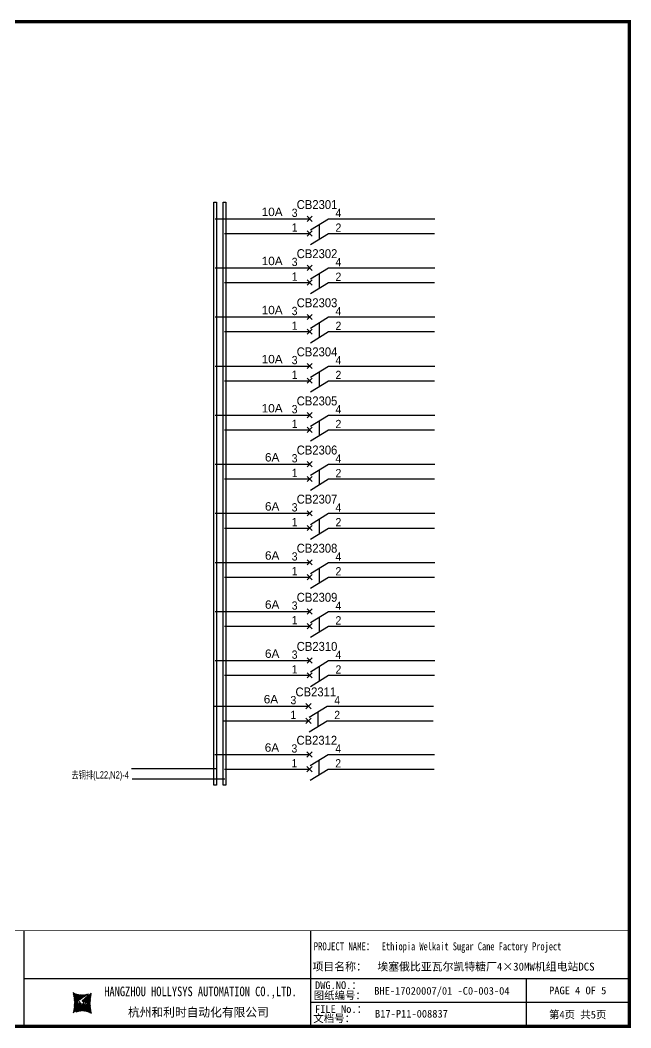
# Model space of a CAD drawing. Extents: x 81444 to 119867, y -54538 to -28747.
# Drawn here: x 108691 to 110607, y -45774 to -42613 of the extents above; entities that cross this region are included whole.
import ezdxf
from ezdxf.enums import TextEntityAlignment as Align
from ezdxf.lldxf.tags import DXFTag

# ---------------------------------------------------------------- set-up
doc = ezdxf.new("R2010")
doc.units = 0
doc.header["$LTSCALE"] = 100
doc.header["$MEASUREMENT"] = 0
for name, color, linetype in [('t', 1, 'Continuous'), ('标准图框及表格', 7, 'Continuous'), ('空气开关', 7, 'Continuous')]:
    doc.layers.add(name, color=color, linetype=linetype)
doc.styles.add('HZ', font='arial.ttf', dxfattribs={"width": 0.7})
doc.styles.get("Standard").update_dxf_attribs({"font": ''})
doc.styles.get('Standard').set_extended_font_data('SimSun')
tags = doc.linetypes.add('CENTER', pattern=[2, 1.25, -0.25, 0.25, -0.25]).pattern_tags.tags
tags[10:11] = [DXFTag(74, 4), DXFTag(75, 0), DXFTag(340, '0'), DXFTag(46, 1.0), DXFTag(50, 0.0), DXFTag(44, 0.0), DXFTag(45, 0.0)]
tags[8:9] = [DXFTag(74, 4), DXFTag(75, 0), DXFTag(340, '0'), DXFTag(46, 1.0), DXFTag(50, 0.0), DXFTag(44, 0.0), DXFTag(45, 0.0)]
tags[6:7] = [DXFTag(74, 4), DXFTag(75, 0), DXFTag(340, '0'), DXFTag(46, 1.0), DXFTag(50, 0.0), DXFTag(44, 0.0), DXFTag(45, 0.0)]
tags[4:5] = [DXFTag(74, 4), DXFTag(75, 0), DXFTag(340, '0'), DXFTag(46, 1.0), DXFTag(50, 0.0), DXFTag(44, 0.0), DXFTag(45, 0.0)]
pattern_1 = [(45, (0, 0), (-0.736262898216564, 0.7362628982165641), [])]

# ---------------------------------------------------------------- blocks, each defined once
blk = doc.blocks.new('供电端子')
at = {"style": 'HZ', "width": 0.7}
blk.add_attdef('供电端子', (0, 0), '', height=17, dxfattribs=at)
blk = doc.blocks.new('图框')
at = {"layer": '标准图框及表格'}
h = blk.add_hatch(dxfattribs=at)
h.set_pattern_fill('ANSI31', color=5, scale=8.329863809039892, style=0)
h.set_pattern_definition(pattern_1)
edge = h.paths.add_edge_path()
edge.add_arc((2399.257256036391, -2998.153851416566), 55.18534773488954, 238.1092081981581, 291.6531626184834)
edge.add_line((2419.619937407027, -3049.445018414634), (2388.525499730735, -3070.242821799802))
edge.add_arc((2238.907377712399, -3078.328790578547), 135.3602868968974, 346.3915348661821, 374.2500326978034)
edge.add_line((2370.467593623529, -3110.177132109857), (2397.50623789792, -3087.85242802291))
edge.add_line((2391.339199201146, -3080.281448750429), (2396.143986595598, -3080.898839897796))
edge.add_spline(control_points=[(2397.470018868538, -3087.887634953957), (2398.35948137939, -3087.023080631327), (2399.970992452319, -3085.456697735681), (2399.869182150054, -3081.252294174519), (2397.426500162081, -3081.012803431273), (2396.121921064187, -3080.884897048199)], knot_values=[0, 0, 0, 0, 6.844331067525468, 12.40042740766005, 18.76924275352248, 18.76924275352248, 18.76924275352248, 18.76924275352248], weights=[1, 1, 1, 1, 1, 1], degree=3, periodic=0)
edge.add_spline(control_points=[(2388.515363058686, -3070.265433304907), (2387.789374929038, -3070.86905758363), (2386.478198365832, -3071.959237952229), (2385.544096281083, -3073.38263759949), (2385.127199159644, -3074.017912079413)], knot_values=[0, 0, 0, 0, 5.253673658024614, 9.488438564008057, 9.488438564008057, 9.488438564008057, 9.488438564008057], weights=[1, 1, 1, 1, 1], degree=3, periodic=0)
edge.add_spline(control_points=[(2386.272665588534, -3072.281716856574), (2385.721471206634, -3072.905523096015), (2384.632427465753, -3074.386714445929), (2384.912828655535, -3077.72895088909), (2387.858851342782, -3079.895552619193), (2390.185443934519, -3080.145534927004), (2391.314573401905, -3080.266855002868)], knot_values=[10.66597461496156, 10.66597461496156, 10.66597461496156, 10.66597461496156, 18.97770399508879, 28.89455822145742, 41.119553648298, 52.64692538081317, 52.64692538081317, 52.64692538081317, 52.64692538081317], weights=[1, 1, 1, 1, 1, 1, 1], degree=3, periodic=0)
h = blk.add_hatch(dxfattribs=at)
h.set_pattern_fill('ANSI31', color=3, scale=8.329863809039892, style=0)
h.set_pattern_definition(pattern_1)
edge = h.paths.add_edge_path()
edge.add_line((2402.469732125144, -3075.776359090531), (2407.706041465404, -3076.440586092609))
edge.add_spline(control_points=[(2401.044493204623, -3068.769946203269), (2400.155030693568, -3069.634500525768), (2398.543519620813, -3071.200883421574), (2398.645329922932, -3075.40528698259), (2401.088011911052, -3075.644777725895), (2402.392591008975, -3075.772684108895)], knot_values=[0, 0, 0, 0, 6.844331067526932, 12.40042740766158, 18.76924275352342, 18.76924275352342, 18.76924275352342, 18.76924275352342], weights=[1, 1, 1, 1, 1, 1], degree=3, periodic=0)
edge.add_line((2428.046918449632, -3046.480449047325), (2401.008274175249, -3068.805153134272))
edge.add_spline(control_points=[(2412.625169549749, -3083.918607966574), (2413.015644598316, -3083.422785431954), (2413.86377905187, -3082.052674005965), (2413.601683417044, -3078.928630268005), (2410.655660730175, -3076.762028538062), (2408.329068138031, -3076.512046230251), (2407.199938671052, -3076.390726154226)], knot_values=[12.65408913243743, 12.65408913243743, 12.65408913243743, 12.65408913243743, 18.97770399508879, 28.89455822145742, 41.119553648298, 52.64692538081317, 52.64692538081317, 52.64692538081317, 52.64692538081317], weights=[1, 1, 1, 1, 1, 1, 1], degree=3, periodic=0)
edge.add_line((2411.626283690712, -3084.975693399283), (2412.781242849298, -3083.732051979769))
edge.add_line((2410.021343801694, -3086.399138189481), (2411.626283690712, -3084.975693399414))
edge.add_line((2378.894574665755, -3107.212562742519), (2409.989012342048, -3086.414759357351))
edge.add_arc((2399.257256036391, -3158.503729740543), 55.18534773488965, 58.10920819815809, 111.6531626184834)
edge.add_arc((2559.607134360383, -3078.328790578547), 135.360286896897, 166.3915348661823, 194.2500326978024)
at = {"color": 7}
for p, q in [((2215.642035047145, -2851.581424744189), (2215.642035047145, -3151.581424744189)), ((3115.642035047145, -2851.581424744189), (3115.642035047145, -3151.581424744189)), ((2215.642035047145, -3001.581424744189), (3115.642035047145, -3001.581424744189)), ((3115.642035047145, -3001.581424744189), (4115.642035047145, -3001.581424744189)), ((3791.785572043125, -3001.581424744189), (3791.785572043125, -3151.581424744189)), ((4115.642035047145, -3076.581424744189), (3115.642035047145, -3076.581424744189))]:
    blk.add_line(p, q, dxfattribs=at)
at = {"color": 7, "const_width": 3}
blk.add_lwpolyline([(4115.642035047145, -2851.581424744189), (0, -2851.581424744189)], dxfattribs=at)
at = {"layer": 't', "color": 7, "const_width": 9.61519705431492}
blk.add_lwpolyline([(4115.642035047145, -3151.581424744189), (4115.642035047145, 0), (0, 0), (0, -3151.581424744189)], close=True, dxfattribs=at)
at = {"color": 7, "linetype": 'CENTER'}
for s, height, p in [('图纸编号：', 24, (3125.2212882557, -3066.664538382978)), ('杭州和利时自动化有限公司', 27, (2542.549152440595, -3121.114498389041)), ('文档号：', 24, (3124.032392707933, -3138.728717091954))]:
    blk.add_text(s, height=height, dxfattribs=at).set_placement(p)
at = {"color": 7, "flags": 8}
for tag, p, height in [('DWG.NAME:', (1381.636459220965, -2910.37952511241), 25), ('PROJECTNAME:', (3125.480185663539, -2912.807924402037), 24), ('PROJECTNAME：', (3339.10867075545, -2913.108539231762), 25), ('DWG.NO.:', (3128.186172261583, -3030.402470643486), 24), ('图纸编号', (3315.362718925957, -3052.404678158069), 24), ('FILENO.:', (3128.672545599984, -3106.104124450346), 24), ('文档号', (3317.726365529132, -3124.132485953713), 24)]:
    blk.add_attdef(tag, p, '', height=height, dxfattribs=at)
for tag, height, p in [('RENLIU', 24, (698.1883070825425, -2950.380597809435)), ('SHUFENWANG', 24, (885.7882910716289, -2950.380597809435)), ('FANGHOU', 24, (1069.730755450379, -2950.380597809435)), ('DANDANLI', 24, (1250.015700218792, -2950.380597809435)), ('A', 23, (59.89920926059131, -2974.881554149018)), ('设计时间', 23, (213.8658221408186, -2974.881554149018)), ('刘仁', 23, (698.1883070825425, -3002.188376027443)), ('王姝芬', 23, (885.7882910716289, -3002.188376027443)), ('侯方', 23, (1069.730755450379, -3002.188376027443)), ('李丹丹', 23, (1250.015700218792, -3002.188376027443)), ('#10STATIONONTROLCABINETCOVER', 30, (1777.900103825072, -3017.182374560078)), ('PAGEXOFX', 24, (3953.713803545135, -3039.081424744189)), ('REV.', 24, (59.38265968048654, -3063.048954873535)), ('DATE', 24, (208.907791745165, -3063.048954873535)), ('DESCRIPTION', 24, (451.7192896086781, -3063.048954873535)), ('PREPARED', 24, (698.1883070825425, -3063.048954873535)), ('CHECKED', 24, (885.7882910716144, -3063.048954873535)), ('SIGNED', 24, (1069.730755450364, -3063.048954873535)), ('APPROVED', 24, (1250.015700218792, -3063.048954873535)), ('图纸名称', 30, (1777.900103825072, -3094.695064044037)), ('第几页共几页', 24, (3953.713803545135, -3114.081424744189))]:
    blk.add_attdef(tag, text='', height=height, dxfattribs=at).set_placement(p, align=Align.MIDDLE)
for tag, p in [('图纸名称:', (1377.81237181677, -2965.923337057193)), ('项目名称：', (3121.562334825969, -2984.305160940257)), ('项目名称：', (3325.036680579346, -2984.305160940257))]:
    blk.add_attdef(tag, text='', height=25, dxfattribs=at).set_placement(p, align=Align.BOTTOM_LEFT)
at = {"color": 7, "width": 0.8, "flags": 8}
blk.add_attdef('HANGZHOUHOLLYSYSAUTOMATIONCO.,LTD.', text='', height=24, dxfattribs=at).set_placement((2770.082304289484, -3045.714803244191), align=Align.MIDDLE)
at = {"layer": '标准图框及表格', "color": 5, "style": 'HZ'}
for s, p in [('pgqh', (2373.884875617339, -3059.677228196226)), ('hollilas', (2374.051901626051, -3085.968484618272))]:
    blk.add_text(s, height=5.205656721233694, dxfattribs=at).set_placement(p)
at = {"layer": '标准图框及表格', "color": 3, "style": 'HZ'}
for s, height, p in [('auto', 8.676094535389492, (2400.907127263781, -3074.200036411981)), ('hollysys', 4.338047267694746, (2402.5381050141, -3099.731461394062))]:
    blk.add_text(s, height=height, dxfattribs=at).set_placement(p)

msp = doc.modelspace()

# ---------------------------------------------------------------- linework, layer by layer
at = {"color": 43}
for p, q in [((109302.4551235972, -43235.82657951512), (109599.1197372265, -43235.82657951512)), ((109657.6734685376, -43235.82657951512), (109991.3689306839, -43235.82657951512)), ((109302.4551235972, -43389.82657951512), (109599.1197372265, -43389.82657951512)), ((109657.6734685376, -43389.82657951512), (109991.3689306839, -43389.82657951512)), ((109302.4551235972, -43543.82657951512), (109599.1197372265, -43543.82657951512)), ((109657.6734685376, -43543.82657951512), (109991.3689306839, -43543.82657951512)), ((109302.4551235972, -43697.82657951512), (109599.1197372265, -43697.82657951512)), ((109657.6734685376, -43697.82657951512), (109991.3689306839, -43697.82657951512)), ((109302.4551235972, -43851.82657951512), (109599.1197372265, -43851.82657951512)), ((109657.6734685376, -43851.82657951512), (109991.3689306839, -43851.82657951512)), ((109302.4551235972, -44005.82657951512), (109599.1197372265, -44005.82657951512)), ((109657.6734685376, -44005.82657951512), (109991.3689306839, -44005.82657951512)), ((109302.4551235972, -44159.82657951512), (109599.1197372265, -44159.82657951512)), ((109657.6734685376, -44159.82657951512), (109991.3689306839, -44159.82657951512)), ((109302.4551235972, -44313.82657951512), (109599.1197372265, -44313.82657951512)), ((109657.6734685376, -44313.82657951512), (109991.3689306839, -44313.82657951512)), ((109302.4551235972, -44467.82657951512), (109599.1197372265, -44467.82657951512)), ((109657.6734685376, -44467.82657951512), (109991.3689306839, -44467.82657951512)), ((109302.4551235972, -44621.82657951512), (109599.1197372265, -44621.82657951512)), ((109657.6734685376, -44621.82657951512), (109991.3689306839, -44621.82657951512)), ((109298.6051235973, -44764.59600123267), (109595.2697372265, -44764.59600123267)), ((109653.8234685377, -44764.59600123267), (109987.5189306839, -44764.59600123267)), ((109301.7746205331, -44916.28936906326), (109598.4392341623, -44916.28936906326)), ((109656.9929654735, -44916.28936906326), (109990.6884276197, -44916.28936906326)), ((109040.2619371896, -44960.81125135205), (109306.7705763736, -44960.81125135205))]:
    msp.add_line(p, q, dxfattribs=at)
at = {"color": 6}
for p, q in [((109607.2116160738, -43243.91845836246), (109591.0278583791, -43227.73470066779)), ((109591.0278583791, -43243.91845836246), (109607.2116160738, -43227.73470066779)), ((109601.2017936015, -43270.61456569275), (109657.6734685376, -43235.82657951512)), ((109591.0278583791, -43290.03009379396), (109607.2116160738, -43273.84633609929)), ((109607.2116160738, -43290.03009379396), (109591.0278583791, -43273.84633609929)), ((109601.2017936015, -43316.72620112426), (109657.6734685376, -43281.93821494663)), ((109607.2116160738, -43397.91845836246), (109591.0278583791, -43381.73470066779)), ((109591.0278583791, -43397.91845836246), (109607.2116160738, -43381.73470066779)), ((109601.2017936015, -43424.61456569275), (109657.6734685376, -43389.82657951512)), ((109607.2116160738, -43444.03009379396), (109591.0278583791, -43427.84633609929)), ((109591.0278583791, -43444.03009379396), (109607.2116160738, -43427.84633609929)), ((109601.2017936015, -43470.72620112426), (109657.6734685376, -43435.93821494663)), ((109591.0278583791, -43551.91845836246), (109607.2116160738, -43535.73470066779)), ((109607.2116160738, -43551.91845836246), (109591.0278583791, -43535.73470066779)), ((109601.2017936015, -43578.61456569275), (109657.6734685376, -43543.82657951512)), ((109591.0278583791, -43598.03009379396), (109607.2116160738, -43581.84633609929)), ((109607.2116160738, -43598.03009379396), (109591.0278583791, -43581.84633609929)), ((109601.2017936015, -43624.72620112426), (109657.6734685376, -43589.93821494663)), ((109607.2116160738, -43705.91845836246), (109591.0278583791, -43689.73470066779)), ((109591.0278583791, -43705.91845836246), (109607.2116160738, -43689.73470066779)), ((109601.2017936015, -43732.61456569275), (109657.6734685376, -43697.82657951512)), ((109607.2116160738, -43752.03009379396), (109591.0278583791, -43735.84633609929)), ((109591.0278583791, -43752.03009379396), (109607.2116160738, -43735.84633609929)), ((109601.2017936015, -43778.72620112426), (109657.6734685376, -43743.93821494663)), ((109591.0278583791, -43859.91845836246), (109607.2116160738, -43843.73470066779)), ((109607.2116160738, -43859.91845836246), (109591.0278583791, -43843.73470066779)), ((109601.2017936015, -43886.61456569275), (109657.6734685376, -43851.82657951512)), ((109591.0278583791, -43906.03009379396), (109607.2116160738, -43889.84633609929)), ((109607.2116160738, -43906.03009379396), (109591.0278583791, -43889.84633609929)), ((109601.2017936015, -43932.72620112426), (109657.6734685376, -43897.93821494663)), ((109607.2116160738, -44013.91845836246), (109591.0278583791, -43997.73470066779)), ((109591.0278583791, -44013.91845836246), (109607.2116160738, -43997.73470066779)), ((109601.2017936015, -44040.61456569275), (109657.6734685376, -44005.82657951512)), ((109607.2116160738, -44060.03009379396), (109591.0278583791, -44043.84633609929)), ((109591.0278583791, -44060.03009379396), (109607.2116160738, -44043.84633609929)), ((109601.2017936015, -44086.72620112426), (109657.6734685376, -44051.93821494663)), ((109607.2116160738, -44167.91845836246), (109591.0278583791, -44151.73470066779)), ((109591.0278583791, -44167.91845836246), (109607.2116160738, -44151.73470066779)), ((109601.2017936015, -44194.61456569275), (109657.6734685376, -44159.82657951512)), ((109607.2116160738, -44214.03009379396), (109591.0278583791, -44197.84633609929)), ((109591.0278583791, -44214.03009379396), (109607.2116160738, -44197.84633609929)), ((109601.2017936015, -44240.72620112426), (109657.6734685376, -44205.93821494663)), ((109591.0278583791, -44321.91845836246), (109607.2116160738, -44305.73470066779)), ((109607.2116160738, -44321.91845836246), (109591.0278583791, -44305.73470066779)), ((109601.2017936015, -44348.61456569275), (109657.6734685376, -44313.82657951512)), ((109591.0278583791, -44368.03009379396), (109607.2116160738, -44351.84633609929)), ((109607.2116160738, -44368.03009379396), (109591.0278583791, -44351.84633609929)), ((109601.2017936015, -44394.72620112426), (109657.6734685376, -44359.93821494663)), ((109607.2116160738, -44475.91845836246), (109591.0278583791, -44459.73470066779)), ((109591.0278583791, -44475.91845836246), (109607.2116160738, -44459.73470066779)), ((109601.2017936015, -44502.61456569275), (109657.6734685376, -44467.82657951512)), ((109607.2116160738, -44522.03009379396), (109591.0278583791, -44505.84633609929)), ((109591.0278583791, -44522.03009379396), (109607.2116160738, -44505.84633609929)), ((109601.2017936015, -44548.72620112426), (109657.6734685376, -44513.93821494663)), ((109607.2116160738, -44629.91845836246), (109591.0278583791, -44613.73470066779)), ((109591.0278583791, -44629.91845836246), (109607.2116160738, -44613.73470066779)), ((109601.2017936015, -44656.61456569275), (109657.6734685376, -44621.82657951512)), ((109607.2116160738, -44676.03009379396), (109591.0278583791, -44659.84633609929)), ((109591.0278583791, -44676.03009379396), (109607.2116160738, -44659.84633609929)), ((109601.2017936015, -44702.72620112426), (109657.6734685376, -44667.93821494663)), ((109603.3616160738, -44772.68788008), (109587.1778583792, -44756.50412238533)), ((109587.1778583792, -44772.68788008), (109603.3616160738, -44756.50412238533)), ((109597.3517936015, -44799.3839874103), (109653.8234685377, -44764.59600123267)), ((109603.3616160738, -44818.79951551151), (109587.1778583792, -44802.61575781683)), ((109587.1778583792, -44818.79951551151), (109603.3616160738, -44802.61575781683)), ((109597.3517936015, -44845.4956228418), (109653.8234685377, -44810.70763666417)), ((109606.5311130096, -44924.3812479106), (109590.347355315, -44908.19749021593)), ((109590.347355315, -44924.3812479106), (109606.5311130096, -44908.19749021593)), ((109600.5212905373, -44951.07735524089), (109656.9929654735, -44916.28936906326)), ((109606.5311130096, -44970.4928833421), (109590.347355315, -44954.30912564743)), ((109590.347355315, -44970.4928833421), (109606.5311130096, -44954.30912564743)), ((109600.5212905373, -44997.1889906724), (109656.9929654735, -44962.40100449476))]:
    msp.add_line(p, q, dxfattribs=at)
at = {"color": 5}
for p, q in [((109332.1551235973, -43281.93821494663), (109599.1197372265, -43281.93821494663)), ((109657.6734685376, -43281.93821494663), (109990.7792810187, -43281.93821494663)), ((109332.1551235973, -43435.93821494663), (109599.1197372265, -43435.93821494663)), ((109657.6734685376, -43435.93821494663), (109990.7792810187, -43435.93821494663)), ((109332.1551235973, -43589.93821494663), (109599.1197372265, -43589.93821494663)), ((109657.6734685376, -43589.93821494663), (109990.7792810187, -43589.93821494663)), ((109332.1551235973, -43743.93821494663), (109599.1197372265, -43743.93821494663)), ((109657.6734685376, -43743.93821494663), (109990.7792810187, -43743.93821494663)), ((109332.1551235973, -43897.93821494663), (109599.1197372265, -43897.93821494663)), ((109657.6734685376, -43897.93821494663), (109990.7792810187, -43897.93821494663)), ((109332.1551235973, -44051.93821494663), (109599.1197372265, -44051.93821494663)), ((109657.6734685376, -44051.93821494663), (109990.7792810187, -44051.93821494663)), ((109332.1551235973, -44205.93821494663), (109599.1197372265, -44205.93821494663)), ((109657.6734685376, -44205.93821494663), (109990.7792810187, -44205.93821494663)), ((109332.1551235973, -44359.93821494663), (109599.1197372265, -44359.93821494663)), ((109657.6734685376, -44359.93821494663), (109990.7792810187, -44359.93821494663)), ((109332.1551235973, -44513.93821494663), (109599.1197372265, -44513.93821494663)), ((109657.6734685376, -44513.93821494663), (109990.7792810187, -44513.93821494663)), ((109332.1551235973, -44667.93821494663), (109599.1197372265, -44667.93821494663)), ((109657.6734685376, -44667.93821494663), (109990.7792810187, -44667.93821494663)), ((109328.3051235973, -44810.70763666417), (109595.2697372265, -44810.70763666417)), ((109653.8234685377, -44810.70763666417), (109986.9292810187, -44810.70763666417)), ((109331.4746205331, -44962.40100449476), (109598.4392341623, -44962.40100449476)), ((109656.9929654735, -44962.40100449476), (109990.0987779545, -44962.40100449476)), ((109041.7254714314, -44993.24352442083), (109332.3234030139, -44993.24352442083))]:
    msp.add_line(p, q, dxfattribs=at)
at = {"color": 43}
msp.add_lwpolyline([(109306.4424099209, -43184.12657951514), (109306.4424099209, -45012.9545569492), (109298.6051235973, -45012.9545569492), (109298.6051235973, -43184.12657951514)], close=True, dxfattribs=at)
at = {"color": 5}
msp.add_lwpolyline([(109335.5924099209, -43184.12657951514), (109335.5924099209, -45012.9545569492), (109327.7551235972, -45012.9545569492), (109327.7551235972, -43184.12657951514)], close=True, dxfattribs=at)
at = {"layer": '空气开关', "color": 6}
for p, q in [((109629.4376310696, -43299.33220803543), (109629.4376310696, -43253.22057260395)), ((109629.4376310696, -43453.33220803543), (109629.4376310696, -43407.22057260395)), ((109629.4376310696, -43607.33220803543), (109629.4376310696, -43561.22057260395)), ((109629.4376310696, -43761.33220803543), (109629.4376310696, -43715.22057260395)), ((109629.4376310696, -43915.33220803543), (109629.4376310696, -43869.22057260395)), ((109629.4376310696, -44069.33220803543), (109629.4376310696, -44023.22057260395)), ((109629.4376310696, -44223.33220803543), (109629.4376310696, -44177.22057260395)), ((109629.4376310696, -44377.33220803543), (109629.4376310696, -44331.22057260395)), ((109629.4376310696, -44531.33220803543), (109629.4376310696, -44485.22057260395)), ((109629.4376310696, -44685.33220803543), (109629.4376310696, -44639.22057260395)), ((109625.5876310696, -44828.10162975297), (109625.5876310696, -44781.9899943215)), ((109628.7571280054, -44979.79499758357), (109628.7571280054, -44933.68336215209))]:
    msp.add_line(p, q, dxfattribs=at)

# ---------------------------------------------------------------- block references
at = {"color": 1}
ref = msp.add_blockref('图框', (106486.4116060633, -42617.58369194617), dxfattribs=at)
ref.add_attrib('第几页共几页', '第4页 共5页', dxfattribs={"color": 7, "height": 24, "flags": 8}).set_placement((110440.1254096084, -45731.66511669036), align=Align.MIDDLE)
ref.add_attrib('图纸编号', 'BHE-17020007/01 -C0-003-04', (109801.7743249892, -45669.98837010424), dxfattribs={"color": 7, "height": 24, "flags": 8})
ref.add_attrib('文档号', 'B17-P11-008837', (109804.1379715924, -45741.71617789989), dxfattribs={"color": 7, "height": 24, "flags": 8})
ref.add_attrib('HANGZHOUHOLLYSYSAUTOMATIONCO.,LTD', 'HANGZHOU HOLLYSYS AUTOMATION CO.,LTD.', dxfattribs={"color": 7, "height": 30, "width": 0.8, "flags": 8}).set_placement((109256.4939103528, -45663.29849519036), align=Align.MIDDLE)
ref.add_attrib('PROJECTNAME：', 'PROJECT NAME：', (109611.7980282934, -45530.69223117793), dxfattribs={"color": 7, "height": 25, "width": 0.8, "flags": 8})
ref.add_attrib('项目名称：', '项目名称：', dxfattribs={"color": 7, "height": 25, "flags": 8}).set_placement((109607.9739408892, -45601.88885288643), align=Align.BOTTOM_LEFT)
ref.add_attrib('PROJECTNAME：', 'Ethiopia Welkait Sugar Cane Factory Project', (109825.5202768187, -45530.69223117793), dxfattribs={"color": 7, "height": 25, "width": 0.7, "flags": 8})
ref.add_attrib('项目名称：', '埃塞俄比亚瓦尔凯特糖厂4×30MW机组电站DCS', dxfattribs={"color": 7, "height": 25, "flags": 8}).set_placement((109811.4482866426, -45601.88885288643), align=Align.BOTTOM_LEFT)
ref.add_attrib('PAGEXOFX', 'PAGE 4 OF 5', dxfattribs={"color": 7, "height": 24, "flags": 8}).set_placement((110440.1254096084, -45656.66511669036), align=Align.MIDDLE)
ref.add_attrib('DWG.NO.：', 'DWG.NO.：', (109615.7866546832, -45652.17223824569), dxfattribs={"color": 7, "height": 24, "flags": 8})
ref.add_attrib('FILENO.：', 'FILE No.：', (109615.7866546832, -45727.17223824569), dxfattribs={"color": 7, "height": 24, "flags": 8})
ref = msp.add_blockref('供电端子', (109622.1076824495, -43205.35842294429), dxfattribs=dict(xscale=0.9349999999976717, yscale=0.9349999999976717))
ref.add_attrib('供电端子', 'CB2301', dxfattribs={"height": 28.05, "style": 'HZ', "width": 0.9}).set_placement((109622.1076824495, -43205.35842294429), align=Align.CENTER)
ref = msp.add_blockref('供电端子', (109481.3076824495, -43227.35842294429), dxfattribs=dict(xscale=0.9349999999976717, yscale=0.9349999999976717))
ref.add_attrib('供电端子', '10A', dxfattribs={"height": 26.4, "style": 'HZ'}).set_placement((109481.3076824495, -43227.35842294429), align=Align.CENTER)
ref = msp.add_blockref('供电端子', (109622.1076824495, -43359.35842294429), dxfattribs=dict(xscale=0.9349999999976717, yscale=0.9349999999976717))
ref.add_attrib('供电端子', 'CB2302', dxfattribs={"height": 28.05, "style": 'HZ', "width": 0.9}).set_placement((109622.1076824495, -43359.35842294429), align=Align.CENTER)
ref = msp.add_blockref('供电端子', (109481.3076824495, -43381.35842294429), dxfattribs=dict(xscale=0.9349999999976717, yscale=0.9349999999976717))
ref.add_attrib('供电端子', '10A', dxfattribs={"height": 26.4, "style": 'HZ'}).set_placement((109481.3076824495, -43381.35842294429), align=Align.CENTER)
ref = msp.add_blockref('供电端子', (109622.1076824495, -43513.35842294429), dxfattribs=dict(xscale=0.9349999999976717, yscale=0.9349999999976717))
ref.add_attrib('供电端子', 'CB2303', dxfattribs={"height": 28.05, "style": 'HZ', "width": 0.9}).set_placement((109622.1076824495, -43513.35842294429), align=Align.CENTER)
ref = msp.add_blockref('供电端子', (109481.3076824495, -43535.35842294429), dxfattribs=dict(xscale=0.9349999999976717, yscale=0.9349999999976717))
ref.add_attrib('供电端子', '10A', dxfattribs={"height": 26.4, "style": 'HZ'}).set_placement((109481.3076824495, -43535.35842294429), align=Align.CENTER)
ref = msp.add_blockref('供电端子', (109622.1076824495, -43667.35842294429), dxfattribs=dict(xscale=0.9349999999976717, yscale=0.9349999999976717))
ref.add_attrib('供电端子', 'CB2304', dxfattribs={"height": 28.05, "style": 'HZ', "width": 0.9}).set_placement((109622.1076824495, -43667.35842294429), align=Align.CENTER)
ref = msp.add_blockref('供电端子', (109481.3076824495, -43689.35842294429), dxfattribs=dict(xscale=0.9349999999976717, yscale=0.9349999999976717))
ref.add_attrib('供电端子', '10A', dxfattribs={"height": 26.4, "style": 'HZ'}).set_placement((109481.3076824495, -43689.35842294429), align=Align.CENTER)
ref = msp.add_blockref('供电端子', (109622.1076824495, -43821.35842294429), dxfattribs=dict(xscale=0.9349999999976717, yscale=0.9349999999976717))
ref.add_attrib('供电端子', 'CB2305', dxfattribs={"height": 28.05, "style": 'HZ', "width": 0.9}).set_placement((109622.1076824495, -43821.35842294429), align=Align.CENTER)
ref = msp.add_blockref('供电端子', (109481.3076824495, -43843.35842294429), dxfattribs=dict(xscale=0.9349999999976717, yscale=0.9349999999976717))
ref.add_attrib('供电端子', '10A', dxfattribs={"height": 26.4, "style": 'HZ'}).set_placement((109481.3076824495, -43843.35842294429), align=Align.CENTER)
ref = msp.add_blockref('供电端子', (109481.3076824495, -43997.35842294429), dxfattribs=dict(xscale=0.9349999999976717, yscale=0.9349999999976717))
ref.add_attrib('供电端子', '6A', dxfattribs={"height": 26.4, "style": 'HZ'}).set_placement((109481.3076824495, -43997.35842294429), align=Align.CENTER)
ref = msp.add_blockref('供电端子', (109622.1076824495, -43975.35842294429), dxfattribs=dict(xscale=0.9349999999976717, yscale=0.9349999999976717))
ref.add_attrib('供电端子', 'CB2306', dxfattribs={"height": 28.05, "style": 'HZ', "width": 0.9}).set_placement((109622.1076824495, -43975.35842294429), align=Align.CENTER)
ref = msp.add_blockref('供电端子', (109481.3076824495, -44151.35842294429), dxfattribs=dict(xscale=0.9349999999976717, yscale=0.9349999999976717))
ref.add_attrib('供电端子', '6A', dxfattribs={"height": 26.4, "style": 'HZ'}).set_placement((109481.3076824495, -44151.35842294429), align=Align.CENTER)
ref = msp.add_blockref('供电端子', (109622.1076824495, -44129.35842294429), dxfattribs=dict(xscale=0.9349999999976717, yscale=0.9349999999976717))
ref.add_attrib('供电端子', 'CB2307', dxfattribs={"height": 28.05, "style": 'HZ', "width": 0.9}).set_placement((109622.1076824495, -44129.35842294429), align=Align.CENTER)
ref = msp.add_blockref('供电端子', (109622.1076824495, -44283.35842294429), dxfattribs=dict(xscale=0.9349999999976717, yscale=0.9349999999976717))
ref.add_attrib('供电端子', 'CB2308', dxfattribs={"height": 28.05, "style": 'HZ', "width": 0.9}).set_placement((109622.1076824495, -44283.35842294429), align=Align.CENTER)
ref = msp.add_blockref('供电端子', (109481.3076824495, -44305.35842294429), dxfattribs=dict(xscale=0.9349999999976717, yscale=0.9349999999976717))
ref.add_attrib('供电端子', '6A', dxfattribs={"height": 26.4, "style": 'HZ'}).set_placement((109481.3076824495, -44305.35842294429), align=Align.CENTER)
ref = msp.add_blockref('供电端子', (109622.1076824495, -44437.35842294429), dxfattribs=dict(xscale=0.9349999999976717, yscale=0.9349999999976717))
ref.add_attrib('供电端子', 'CB2309', dxfattribs={"height": 28.05, "style": 'HZ', "width": 0.9}).set_placement((109622.1076824495, -44437.35842294429), align=Align.CENTER)
ref = msp.add_blockref('供电端子', (109481.3076824495, -44459.35842294429), dxfattribs=dict(xscale=0.9349999999976717, yscale=0.9349999999976717))
ref.add_attrib('供电端子', '6A', dxfattribs={"height": 26.4, "style": 'HZ'}).set_placement((109481.3076824495, -44459.35842294429), align=Align.CENTER)
ref = msp.add_blockref('供电端子', (109622.1076824495, -44591.35842294429), dxfattribs=dict(xscale=0.9349999999976717, yscale=0.9349999999976717))
ref.add_attrib('供电端子', 'CB2310', dxfattribs={"height": 28.05, "style": 'HZ', "width": 0.9}).set_placement((109622.1076824495, -44591.35842294429), align=Align.CENTER)
ref = msp.add_blockref('供电端子', (109481.3076824495, -44613.35842294429), dxfattribs=dict(xscale=0.9349999999976717, yscale=0.9349999999976717))
ref.add_attrib('供电端子', '6A', dxfattribs={"height": 26.4, "style": 'HZ'}).set_placement((109481.3076824495, -44613.35842294429), align=Align.CENTER)
ref = msp.add_blockref('供电端子', (109477.4576824495, -44756.12784466184), dxfattribs=dict(xscale=0.9349999999976717, yscale=0.9349999999976717))
ref.add_attrib('供电端子', '6A', dxfattribs={"height": 26.4, "style": 'HZ'}).set_placement((109477.4576824495, -44756.12784466184), align=Align.CENTER)
ref = msp.add_blockref('供电端子', (109618.2576824495, -44734.12784466184), dxfattribs=dict(xscale=0.9349999999976717, yscale=0.9349999999976717))
ref.add_attrib('供电端子', 'CB2311', dxfattribs={"height": 28.05, "style": 'HZ', "width": 0.9}).set_placement((109618.2576824495, -44734.12784466184), align=Align.CENTER)
ref = msp.add_blockref('供电端子', (109621.4271793853, -44885.82121249243), dxfattribs=dict(xscale=0.9349999999976717, yscale=0.9349999999976717))
ref.add_attrib('供电端子', 'CB2312', dxfattribs={"height": 28.05, "style": 'HZ', "width": 0.9}).set_placement((109621.4271793853, -44885.82121249243), align=Align.CENTER)
ref = msp.add_blockref('供电端子', (109480.6271793853, -44907.82121249243), dxfattribs=dict(xscale=0.9349999999976717, yscale=0.9349999999976717))
ref.add_attrib('供电端子', '6A', dxfattribs={"height": 26.4, "style": 'HZ'}).set_placement((109480.6271793853, -44907.82121249243), align=Align.CENTER)

# ---------------------------------------------------------------- texts
at = {"style": 'HZ', "width": 0.7}
msp.add_text('去铜排(L22,N2)-4', height=23.1, dxfattribs=at).set_placement((108851.6697253278, -44992.06646844876))
at = {"layer": '空气开关', "style": 'HZ', "width": 0.9}
for s, p in [('3', (109542.7099690485, -43230.13161719291)), ('4', (109680.1224686309, -43230.58978162584)), ('1', (109542.7099690485, -43276.24325262441)), ('2', (109680.1224686309, -43276.70141705734)), ('3', (109542.7099690485, -43384.13161719291)), ('4', (109680.1224686309, -43384.58978162584)), ('1', (109542.7099690485, -43430.24325262441)), ('2', (109680.1224686309, -43430.70141705734)), ('3', (109542.7099690485, -43538.13161719291)), ('4', (109680.1224686309, -43538.58978162584)), ('1', (109542.7099690485, -43584.24325262441)), ('2', (109680.1224686309, -43584.70141705734)), ('3', (109542.7099690485, -43692.13161719291)), ('4', (109680.1224686309, -43692.58978162584)), ('1', (109542.7099690485, -43738.24325262441)), ('2', (109680.1224686309, -43738.70141705734)), ('3', (109542.7099690485, -43846.13161719291)), ('4', (109680.1224686309, -43846.58978162584)), ('1', (109542.7099690485, -43892.24325262441)), ('2', (109680.1224686309, -43892.70141705734)), ('3', (109542.7099690485, -44000.13161719291)), ('4', (109680.1224686309, -44000.58978162584)), ('1', (109542.7099690485, -44046.24325262441)), ('2', (109680.1224686309, -44046.70141705734)), ('3', (109542.7099690485, -44154.13161719294)), ('4', (109680.1224686309, -44154.58978162584)), ('1', (109542.7099690485, -44200.24325262441)), ('2', (109680.1224686309, -44200.70141705734)), ('3', (109542.7099690485, -44308.13161719294)), ('4', (109680.1224686309, -44308.58978162584)), ('1', (109542.7099690485, -44354.24325262441)), ('2', (109680.1224686309, -44354.70141705734)), ('3', (109542.7099690485, -44462.13161719294)), ('4', (109680.1224686309, -44462.58978162584)), ('1', (109542.7099690485, -44508.24325262441)), ('2', (109680.1224686309, -44508.70141705734)), ('3', (109542.7099690485, -44616.13161719294)), ('4', (109680.1224686309, -44616.58978162584)), ('1', (109542.7099690485, -44662.24325262441)), ('2', (109680.1224686309, -44662.70141705734)), ('3', (109538.8599690485, -44758.90103891048)), ('4', (109676.2724686309, -44759.35920334338)), ('1', (109538.8599690485, -44805.01267434195)), ('2', (109676.2724686309, -44805.47083877488)), ('3', (109542.0294659843, -44910.59440674107)), ('4', (109679.4419655667, -44911.05257117398)), ('1', (109542.0294659843, -44956.70604217255)), ('2', (109679.4419655667, -44957.16420660548))]:
    msp.add_text(s, height=26.00961058081033, dxfattribs=at).set_placement(p)

doc.saveas('drawing.dxf')
